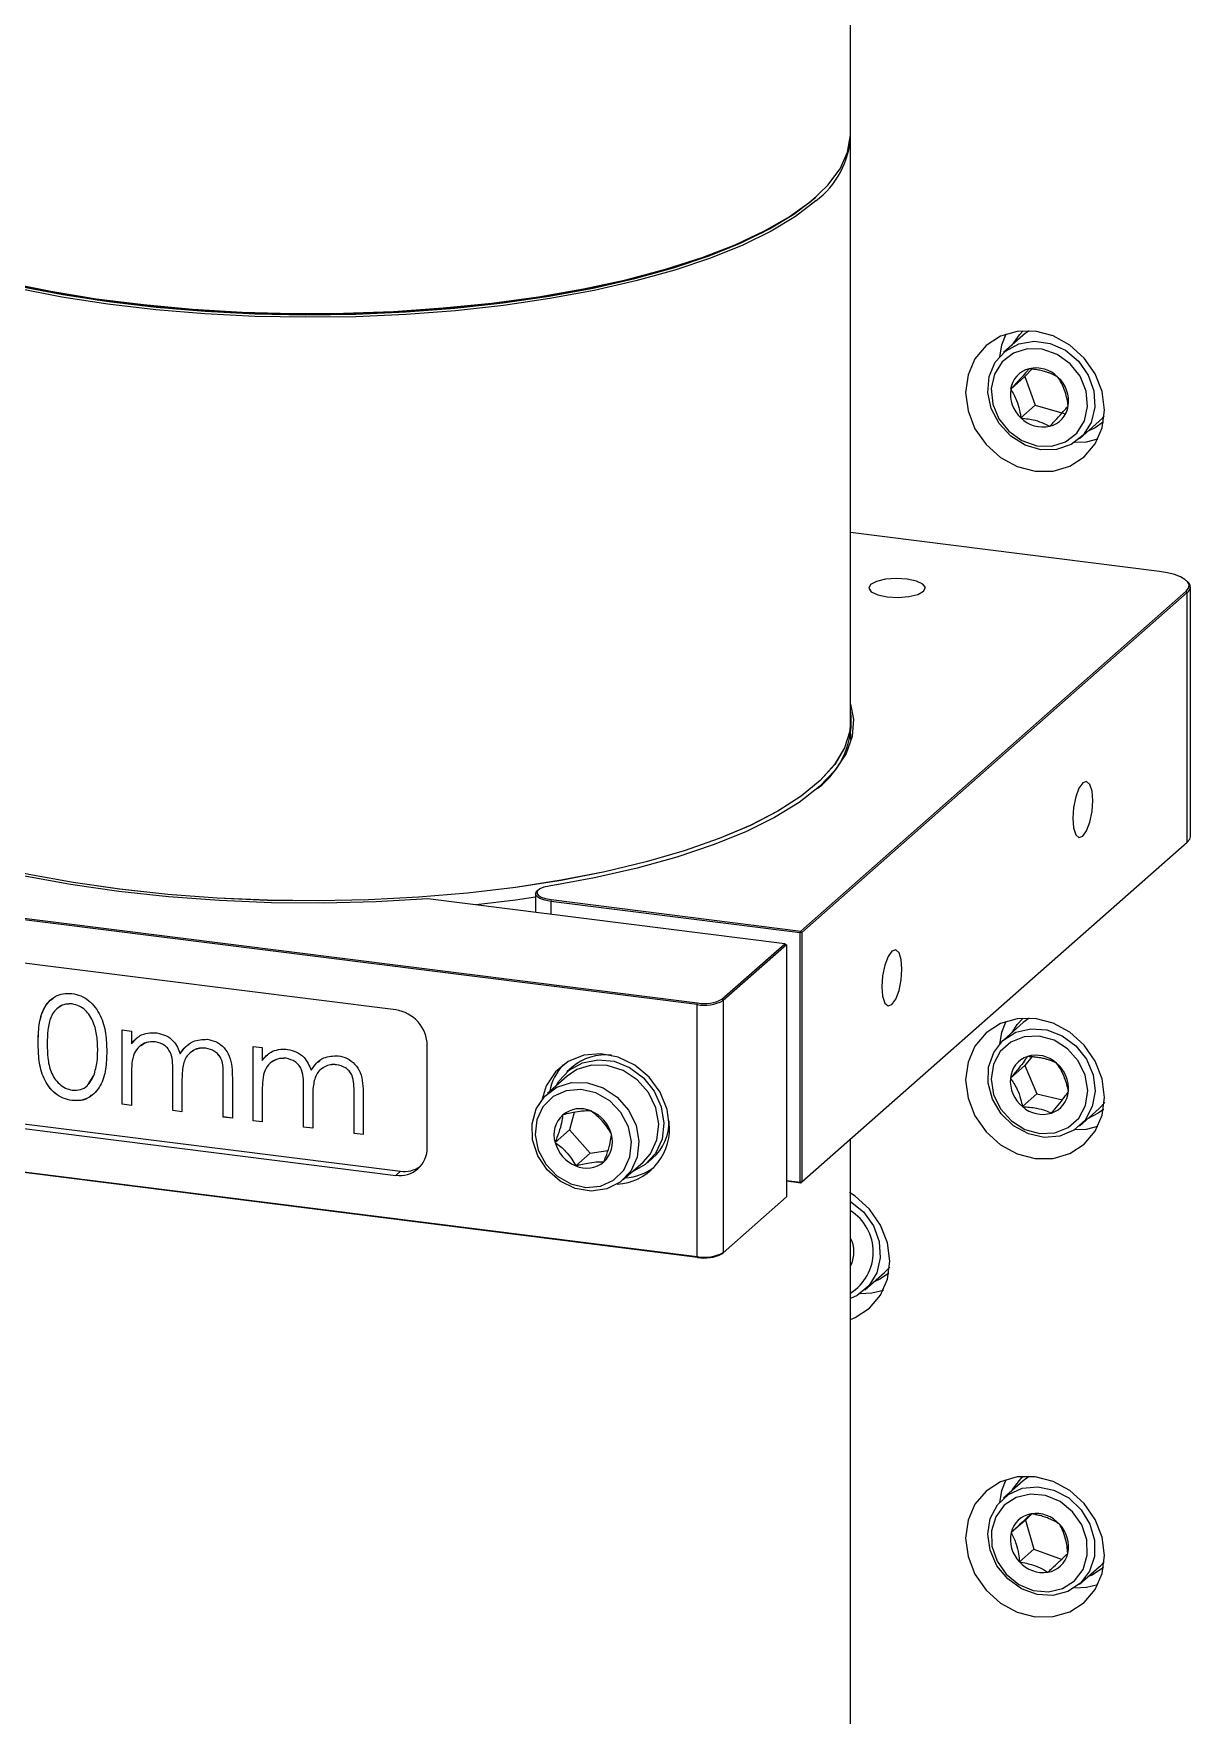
# Model space of a CAD drawing. Header units: millimetres. Extents: x 0 to 279, y 0 to 216.
# Drawn here: x 162.59 to 176.87, y 122.09 to 142.85 of the extents above; entities that cross this region are included whole.
import ezdxf

# ---------------------------------------------------------------- set-up
doc = ezdxf.new("R2010")
doc.units = ezdxf.units.MM

msp = doc.modelspace()

# ---------------------------------------------------------------- linework, layer by layer
at = {"color": 7, "linetype": 'Continuous', "lineweight": 25}
for p, q in [((172.674, 141.62), (172.674, 145.21)), ((172.674, 134.368), (172.674, 141.573)), ((172.22, 140.813), (172.243, 140.834)), ((174.807, 139.129), (174.563, 138.914)), ((174.669, 139.008), (174.758, 139.136)), ((174.758, 139.136), (174.805, 139.183)), ((174.805, 139.183), (174.805, 139.183)), ((174.911, 138.712), (174.827, 138.62)), ((174.827, 138.62), (174.651, 138.464)), ((174.827, 138.62), (174.955, 138.264)), ((174.955, 138.264), (174.778, 138.108)), ((174.955, 138.264), (175.31, 138.161)), ((175.744, 138.067), (175.788, 138.11)), ((175.788, 138.11), (175.804, 138.129)), ((175.5, 137.851), (175.744, 138.067)), ((175.797, 138.058), (175.798, 138.058)), ((176.487, 136.213), (172.674, 136.693)), ((176.832, 136.089), (176.816, 136.103)), ((176.87, 132.941), (176.87, 136.021)), ((172.058, 131.773), (176.816, 135.97)), ((176.832, 135.952), (172.074, 131.755)), ((176.832, 135.952), (176.816, 135.97)), ((176.832, 132.872), (176.832, 135.952)), ((172.675, 134.211), (172.675, 134.368)), ((172.675, 134.211), (172.672, 134.137)), ((172.674, 134.145), (172.674, 134.161)), ((170.779, 130.865), (155.54, 132.785)), ((155.546, 132.806), (170.785, 130.886)), ((172.074, 128.676), (176.832, 132.872)), ((168.818, 132.279), (168.802, 132.266)), ((171.861, 131.615), (167.453, 132.17)), ((168.783, 132.231), (168.783, 132.003)), ((168.978, 132.161), (168.972, 132.14)), ((172.052, 131.752), (168.972, 132.14)), ((168.978, 132.161), (172.058, 131.773)), ((167.057, 130.8), (159.262, 131.782)), ((172.058, 131.773), (172.052, 131.752)), ((172.074, 131.755), (172.052, 131.752)), ((172.052, 128.672), (172.052, 131.752)), ((172.074, 131.755), (172.058, 131.773)), ((172.074, 131.755), (172.074, 128.676)), ((171.086, 130.931), (171.861, 131.615)), ((171.882, 131.602), (171.101, 130.914)), ((171.861, 131.615), (171.882, 131.602)), ((171.882, 131.602), (171.882, 128.491)), ((163.064, 130.873), (163.063, 130.873)), ((170.779, 130.865), (170.785, 130.886)), ((170.779, 127.754), (170.779, 130.865)), ((171.086, 130.931), (171.101, 130.914)), ((171.101, 130.914), (171.101, 127.802)), ((174.807, 130.644), (174.563, 130.428)), ((174.669, 130.522), (174.73, 130.618)), ((174.73, 130.618), (174.805, 130.697)), ((174.805, 130.698), (174.805, 130.697)), ((174.88, 130.699), (174.807, 130.644)), ((162.643, 130.394), (162.643, 130.394)), ((163.682, 130.553), (163.794, 130.539)), ((163.682, 129.635), (163.682, 130.553)), ((163.682, 129.635), (163.682, 130.553)), ((163.794, 130.539), (163.794, 130.38)), ((163.794, 130.38), (163.852, 130.442)), ((164.089, 130.405), (164.089, 130.405)), ((163.378, 130.301), (163.378, 130.301)), ((163.794, 130.38), (163.794, 130.38)), ((164.398, 130.257), (164.398, 130.257)), ((164.713, 130.327), (164.713, 130.327)), ((165.297, 130.35), (165.409, 130.336)), ((165.297, 129.431), (165.297, 130.35)), ((165.297, 129.431), (165.297, 130.35)), ((165.409, 130.336), (165.409, 130.176)), ((165.409, 130.176), (165.467, 130.239)), ((165.704, 130.202), (165.704, 130.202)), ((167.447, 129.101), (167.447, 130.358)), ((174.91, 130.221), (174.824, 130.112)), ((163.264, 129.888), (163.331, 129.991)), ((163.331, 129.991), (163.331, 129.991)), ((163.794, 130.007), (163.794, 129.621)), ((164.306, 129.556), (164.306, 130.023)), ((164.306, 129.556), (164.306, 130.023)), ((164.306, 130.023), (164.306, 130.023)), ((164.929, 129.477), (164.929, 129.976)), ((164.929, 129.478), (164.929, 129.976)), ((164.929, 129.976), (164.929, 129.976)), ((165.409, 130.176), (165.409, 130.176)), ((166.013, 130.054), (166.013, 130.054)), ((166.328, 130.123), (166.328, 130.123)), ((169.175, 129.982), (168.93, 129.767)), ((169.237, 130.093), (169.172, 130.036)), ((174.824, 130.112), (174.648, 129.956)), ((174.824, 130.112), (174.973, 129.762)), ((159.321, 129.791), (167.116, 128.809)), ((164.418, 129.899), (164.418, 129.542)), ((165.041, 129.961), (165.041, 129.463)), ((165.409, 129.804), (165.409, 129.417)), ((165.921, 129.353), (165.921, 129.82)), ((165.921, 129.353), (165.921, 129.82)), ((165.921, 129.82), (165.921, 129.82)), ((166.544, 129.274), (166.544, 129.772)), ((166.544, 129.274), (166.544, 129.772)), ((166.544, 129.772), (166.544, 129.772)), ((155.54, 129.674), (170.779, 127.754)), ((170.785, 127.743), (155.546, 129.663)), ((159.262, 129.739), (167.057, 128.757)), ((163.06, 129.681), (163.06, 129.681)), ((163.794, 129.621), (163.682, 129.635)), ((163.794, 129.621), (163.682, 129.635)), ((163.682, 129.635), (163.682, 129.635)), ((164.418, 129.542), (164.306, 129.556)), ((164.418, 129.542), (164.306, 129.556)), ((164.306, 129.556), (164.306, 129.556)), ((166.033, 129.696), (166.033, 129.338)), ((166.656, 129.758), (166.656, 129.26)), ((174.973, 129.762), (174.796, 129.606)), ((174.973, 129.762), (175.289, 129.691)), ((175.5, 129.366), (175.744, 129.582)), ((175.744, 129.582), (175.814, 129.656)), ((175.797, 129.572), (175.798, 129.573)), ((165.041, 129.463), (164.929, 129.478)), ((164.929, 129.478), (164.929, 129.477)), ((165.041, 129.463), (164.929, 129.477)), ((165.409, 129.417), (165.297, 129.431)), ((165.409, 129.417), (165.297, 129.431)), ((165.297, 129.431), (165.297, 129.431)), ((166.033, 129.338), (165.921, 129.353)), ((166.033, 129.339), (165.921, 129.353)), ((165.921, 129.353), (165.921, 129.353)), ((169.262, 129.534), (169.203, 129.32)), ((166.656, 129.26), (166.544, 129.274)), ((166.656, 129.26), (166.544, 129.274)), ((166.544, 129.274), (166.544, 129.274)), ((169.203, 129.32), (169.026, 129.164)), ((169.203, 129.32), (169.457, 129.031)), ((172.674, 118.432), (172.674, 129.205)), ((169.457, 129.031), (169.28, 128.875)), ((169.457, 129.031), (169.677, 129.062)), ((170.165, 128.911), (170.229, 128.968)), ((167.116, 128.809), (167.057, 128.757)), ((169.867, 128.704), (170.112, 128.92)), ((171.882, 128.694), (172.052, 128.672)), ((172.058, 128.662), (171.882, 128.684)), ((172.074, 128.676), (172.052, 128.672)), ((172.058, 128.662), (172.052, 128.672)), ((172.058, 128.662), (172.074, 128.676)), ((171.101, 127.802), (171.882, 128.491)), ((170.779, 127.754), (170.785, 127.743)), ((171.086, 127.789), (171.101, 127.802)), ((172.674, 127.642), (172.68, 127.653)), ((172.849, 127.343), (173.094, 127.558)), ((173.146, 127.549), (173.147, 127.55)), ((172.754, 127.275), (172.674, 127.238)), ((174.79, 125.027), (174.805, 125.04)), ((174.805, 125.041), (174.805, 125.04)), ((174.807, 124.987), (174.563, 124.771)), ((174.912, 124.577), (174.832, 124.502)), ((174.832, 124.502), (174.656, 124.346)), ((174.832, 124.502), (174.936, 124.141)), ((174.936, 124.141), (174.759, 123.985)), ((174.936, 124.141), (175.286, 124.013)), ((175.758, 123.937), (175.804, 123.987)), ((175.5, 123.709), (175.744, 123.925)), ((175.744, 123.925), (175.758, 123.937)), ((175.797, 123.915), (175.798, 123.916))]:
    msp.add_line(p, q, dxfattribs=at)
at = {"color": 8, "linetype": 'Continuous', "lineweight": 25}
msp.add_line((168.972, 132.14), (168.972, 131.979), dxfattribs=at)
at = {"color": 7, "linetype": 'Continuous', "lineweight": 25, "flags": 128}
for points in [[(162.266, 139.78), (162.799, 139.672), (163.36, 139.58), (163.945, 139.507), (164.548, 139.451), (165.163, 139.415), (165.786, 139.399), (166.411, 139.402), (167.032, 139.424), (167.645, 139.466), (168.243, 139.526), (168.821, 139.605), (169.375, 139.702), (169.899, 139.815), (170.388, 139.945), (170.84, 140.089), (171.248, 140.247), (171.611, 140.416), (171.925, 140.596), (172.186, 140.786), (172.393, 140.982), (172.544, 141.184), (172.638, 141.39), (172.673, 141.598), (172.674, 141.62)], [(172.22, 140.813), (172.163, 140.765), (171.902, 140.577), (171.59, 140.397), (171.229, 140.228), (170.821, 140.071), (170.372, 139.928), (169.884, 139.799), (169.362, 139.686), (168.81, 139.589), (168.234, 139.511), (167.639, 139.45), (167.029, 139.409), (166.409, 139.386), (165.787, 139.384), (165.166, 139.4), (164.553, 139.436), (163.953, 139.491), (163.37, 139.564), (162.811, 139.656), (162.28, 139.764)], [(172.243, 140.787), (171.995, 140.596), (171.694, 140.413), (171.344, 140.241), (170.946, 140.08), (170.505, 139.932), (170.024, 139.799), (169.508, 139.682), (168.962, 139.581), (168.389, 139.497), (167.796, 139.432), (167.187, 139.385), (166.567, 139.358), (165.942, 139.351), (165.318, 139.362), (164.7, 139.394), (164.094, 139.444), (163.504, 139.513), (162.937, 139.6), (162.396, 139.705)], [(162.41, 139.735), (162.948, 139.631), (163.514, 139.544), (164.101, 139.475), (164.705, 139.425), (165.321, 139.394), (165.943, 139.382), (166.565, 139.39), (167.182, 139.417), (167.789, 139.464), (168.38, 139.528), (168.951, 139.612), (169.495, 139.712), (170.009, 139.829), (170.488, 139.962), (170.927, 140.109), (171.324, 140.269), (171.673, 140.441), (171.973, 140.623), (172.22, 140.813)], [(174.953, 139.178), (174.731, 139.176), (174.524, 139.116), (174.347, 139.001), (174.21, 138.839), (174.125, 138.642), (174.095, 138.422), (174.125, 138.194), (174.21, 137.975), (174.347, 137.779), (174.524, 137.619), (174.731, 137.507), (174.953, 137.449), (175.175, 137.451), (175.382, 137.511), (175.559, 137.626), (175.696, 137.788), (175.781, 137.985), (175.81, 138.205), (175.781, 138.433), (175.696, 138.652), (175.559, 138.848), (175.382, 139.008), (175.175, 139.12), (174.953, 139.178)], [(174.589, 139.142), (174.537, 139.005), (174.511, 138.862)], [(174.88, 139.184), (174.831, 139.149), (174.807, 139.129)], [(175.544, 137.895), (175.397, 137.78), (175.218, 137.718), (175.023, 137.716), (174.828, 137.772), (174.651, 137.883), (174.508, 138.039), (174.411, 138.224), (174.37, 138.424), (174.387, 138.62), (174.461, 138.795), (174.587, 138.934), (174.751, 139.023), (174.941, 139.055), (175.138, 139.028), (175.326, 138.943), (175.488, 138.809), (175.609, 138.636), (175.679, 138.441), (175.691, 138.241), (175.645, 138.053), (175.544, 137.895)], [(175.467, 137.921), (175.562, 138.072), (175.601, 138.251), (175.583, 138.44), (175.508, 138.622), (175.384, 138.778), (175.223, 138.893), (175.04, 138.956), (174.855, 138.961), (174.684, 138.907), (174.544, 138.799), (174.45, 138.649), (174.411, 138.47), (174.429, 138.28), (174.504, 138.099), (174.628, 137.943), (174.789, 137.828), (174.972, 137.765), (175.157, 137.76), (175.328, 137.814), (175.467, 137.921)], [(175.797, 138.058), (175.696, 137.986), (175.606, 137.945)], [(175.442, 137.807), (175.587, 137.815), (175.729, 137.849)], [(176.816, 135.97), (176.845, 136.005), (176.853, 136.042), (176.838, 136.079), (176.803, 136.114), (176.747, 136.146), (176.674, 136.174), (176.586, 136.197), (176.487, 136.213)], [(173.373, 136.118), (173.238, 136.126), (173.105, 136.116), (172.994, 136.089), (172.921, 136.05), (172.899, 136.006), (172.93, 135.961), (173.009, 135.924), (173.125, 135.9), (173.26, 135.893), (173.393, 135.903), (173.504, 135.929), (173.576, 135.968), (173.599, 136.013), (173.568, 136.057), (173.488, 136.094), (173.373, 136.118)], [(172.674, 134.573), (172.709, 134.388), (172.694, 134.176), (172.618, 133.966), (172.483, 133.759), (172.29, 133.557), (172.04, 133.362), (171.736, 133.176), (171.38, 133), (170.976, 132.836), (170.527, 132.686), (170.037, 132.551), (169.511, 132.431), (168.954, 132.329)], [(163.649, 132.289), (163.076, 132.372), (162.528, 132.472), (162.01, 132.589), (161.528, 132.721), (161.085, 132.868), (160.685, 133.029), (160.332, 133.201), (160.029, 133.383), (159.779, 133.574), (159.583, 133.772), (159.444, 133.975), (159.362, 134.181), (159.339, 134.39), (159.34, 134.418)], [(163.65, 132.289), (163.076, 132.372), (162.529, 132.472), (162.011, 132.589), (161.529, 132.722), (161.086, 132.869), (160.687, 133.029), (160.334, 133.201), (160.031, 133.383), (159.781, 133.574), (159.585, 133.772), (159.446, 133.975), (159.364, 134.181), (159.34, 134.368)], [(172.674, 134.418), (172.665, 134.242), (172.6, 134.035), (172.478, 133.831), (172.298, 133.631), (172.064, 133.438), (171.776, 133.253), (171.437, 133.078), (171.051, 132.914), (170.62, 132.763), (170.149, 132.626), (169.641, 132.504), (169.102, 132.399), (168.535, 132.311), (167.946, 132.241), (167.34, 132.19), (166.723, 132.158), (166.099, 132.145), (165.474, 132.152), (164.854, 132.179), (164.244, 132.224), (163.649, 132.289)], [(172.674, 134.368), (172.663, 134.242), (172.598, 134.035), (172.476, 133.831), (172.297, 133.631), (172.062, 133.438), (171.774, 133.253), (171.436, 133.078), (171.05, 132.914), (170.619, 132.763), (170.148, 132.626), (169.641, 132.505), (169.101, 132.4), (168.535, 132.312), (167.946, 132.242), (167.34, 132.191), (166.722, 132.159), (166.099, 132.146), (165.474, 132.153), (164.854, 132.179), (164.244, 132.225), (163.65, 132.289)], [(175.665, 133.383), (175.656, 133.501), (175.629, 133.584), (175.589, 133.62), (175.541, 133.604), (175.494, 133.537), (175.454, 133.43), (175.427, 133.299), (175.418, 133.165), (175.427, 133.047), (175.454, 132.963), (175.494, 132.927), (175.541, 132.944), (175.589, 133.011), (175.629, 133.118), (175.656, 133.248), (175.665, 133.383)], [(167.453, 132.17), (166.816, 132.134), (166.171, 132.118), (165.525, 132.123), (164.883, 132.149), (164.252, 132.196), (163.637, 132.262), (163.044, 132.348), (162.478, 132.452), (161.946, 132.574), (161.451, 132.713), (160.999, 132.867), (160.593, 133.034)], [(176.832, 132.872), (176.862, 132.909), (176.87, 132.941)], [(168.972, 132.14), (168.898, 132.154), (168.839, 132.174), (168.8, 132.199), (168.784, 132.227), (168.792, 132.255), (168.802, 132.266)], [(168.954, 132.329), (168.888, 132.314), (168.838, 132.294), (168.808, 132.269), (168.8, 132.243), (168.815, 132.217), (168.852, 132.193), (168.908, 132.174), (168.978, 132.161)], [(168.783, 132.19), (168.535, 132.154), (168.05, 132.095)], [(173.308, 131.304), (173.299, 131.422), (173.272, 131.506), (173.232, 131.542), (173.184, 131.525), (173.137, 131.458), (173.097, 131.351), (173.07, 131.221), (173.061, 131.086), (173.07, 130.968), (173.097, 130.885), (173.137, 130.849), (173.184, 130.865), (173.232, 130.932), (173.272, 131.039), (173.299, 131.17), (173.308, 131.304)], [(174.953, 130.692), (174.731, 130.691), (174.524, 130.631), (174.347, 130.516), (174.21, 130.354), (174.125, 130.156), (174.095, 129.936), (174.125, 129.709), (174.21, 129.49), (174.347, 129.294), (174.524, 129.134), (174.731, 129.021), (174.953, 128.964), (175.175, 128.965), (175.382, 129.026), (175.559, 129.141), (175.696, 129.303), (175.781, 129.5), (175.81, 129.72), (175.781, 129.948), (175.696, 130.167), (175.559, 130.363), (175.382, 130.523), (175.175, 130.635), (174.953, 130.692)], [(174.589, 130.657), (174.537, 130.52), (174.511, 130.377)], [(175.57, 129.44), (175.432, 129.315), (175.259, 129.241), (175.065, 129.226), (174.869, 129.27), (174.686, 129.37), (174.535, 129.517), (174.428, 129.697), (174.374, 129.896), (174.378, 130.094), (174.441, 130.275), (174.556, 130.422), (174.713, 130.523), (174.899, 130.568), (175.096, 130.554), (175.287, 130.481), (175.456, 130.356), (175.587, 130.19), (175.669, 129.999), (175.693, 129.798), (175.659, 129.606), (175.57, 129.44)], [(175.491, 129.464), (175.574, 129.621), (175.602, 129.804), (175.572, 129.993), (175.486, 130.171), (175.353, 130.32), (175.186, 130.425), (175.002, 130.477), (174.818, 130.469), (174.652, 130.403), (174.521, 130.286), (174.438, 130.129), (174.41, 129.946), (174.44, 129.757), (174.526, 129.579), (174.659, 129.43), (174.826, 129.325), (175.01, 129.273), (175.194, 129.281), (175.36, 129.347), (175.491, 129.464)], [(170.439, 129.353), (170.409, 129.572), (170.323, 129.783), (170.187, 129.969), (170.01, 130.117), (169.806, 130.215), (169.591, 130.257), (169.379, 130.24), (169.187, 130.164), (169.029, 130.035), (168.917, 129.863), (168.865, 129.698)], [(169.037, 129.861), (169.07, 129.918), (169.198, 130.057), (169.363, 130.148), (169.554, 130.185), (169.753, 130.165), (169.946, 130.088), (170.116, 129.961), (170.25, 129.795), (170.337, 129.603), (170.37, 129.4), (170.346, 129.203), (170.267, 129.029), (170.139, 128.89), (169.974, 128.798)], [(170.283, 129.196), (170.306, 129.391), (170.269, 129.591), (170.178, 129.779), (170.038, 129.938), (169.864, 130.053), (169.67, 130.115), (169.473, 130.118), (169.292, 130.062), (169.175, 129.982)], [(170.039, 128.981), (169.959, 128.808), (169.83, 128.674), (169.663, 128.59), (169.472, 128.563), (169.274, 128.595), (169.088, 128.685), (168.929, 128.824), (168.812, 128.999), (168.748, 129.195), (168.741, 129.395), (168.792, 129.58), (168.898, 129.735), (169.048, 129.846), (169.229, 129.902), (169.425, 129.9), (169.619, 129.838), (169.794, 129.722), (169.933, 129.564), (170.025, 129.376), (170.061, 129.176), (170.039, 128.981)], [(169.95, 128.984), (169.969, 129.169), (169.931, 129.357), (169.838, 129.532), (169.7, 129.676), (169.53, 129.774), (169.344, 129.818), (169.161, 129.802), (169, 129.729), (168.875, 129.605), (168.798, 129.443), (168.778, 129.258), (168.817, 129.07), (168.91, 128.895), (169.048, 128.751), (169.218, 128.653), (169.404, 128.609), (169.586, 128.625), (169.748, 128.698), (169.873, 128.822), (169.95, 128.984)], [(175.797, 129.572), (175.733, 129.523), (175.606, 129.46)], [(175.442, 129.322), (175.587, 129.329), (175.729, 129.364)], [(170.112, 128.92), (170.204, 129.024), (170.283, 129.196)], [(172.674, 126.979), (172.731, 127.003), (172.909, 127.118), (173.045, 127.279), (173.131, 127.477), (173.16, 127.697), (173.131, 127.924), (173.045, 128.144), (172.909, 128.34), (172.731, 128.5), (172.659, 128.547)], [(172.674, 128.436), (172.832, 128.307), (172.955, 128.135), (173.027, 127.941), (173.041, 127.741), (172.997, 127.552), (172.899, 127.392), (172.754, 127.275)], [(173.146, 127.549), (173.045, 127.478), (172.956, 127.437)], [(173.094, 127.558), (173.143, 127.608), (173.157, 127.624)], [(172.792, 127.298), (172.937, 127.306), (173.079, 127.341)], [(174.953, 125.036), (174.731, 125.034), (174.524, 124.974), (174.347, 124.859), (174.21, 124.697), (174.125, 124.499), (174.095, 124.279), (174.125, 124.052), (174.21, 123.833), (174.347, 123.637), (174.524, 123.477), (174.731, 123.365), (174.953, 123.307), (175.175, 123.309), (175.382, 123.369), (175.559, 123.484), (175.696, 123.646), (175.781, 123.843), (175.81, 124.063), (175.781, 124.291), (175.696, 124.51), (175.559, 124.706), (175.382, 124.866), (175.175, 124.978), (174.953, 125.036)], [(174.589, 125), (174.537, 124.863), (174.511, 124.72)], [(174.669, 124.865), (174.675, 124.877), (174.79, 125.027)], [(174.88, 125.042), (174.867, 125.033), (174.807, 124.987)], [(175.513, 123.721), (175.358, 123.618), (175.173, 123.57), (174.976, 123.582), (174.784, 123.652), (174.614, 123.774), (174.481, 123.938), (174.396, 124.128), (174.368, 124.329), (174.399, 124.522), (174.487, 124.689), (174.622, 124.817), (174.794, 124.894), (174.987, 124.912), (175.184, 124.871), (175.367, 124.774), (175.52, 124.629), (175.63, 124.45), (175.687, 124.252), (175.685, 124.053), (175.626, 123.871), (175.513, 123.721)], [(175.44, 123.751), (175.545, 123.893), (175.597, 124.067), (175.592, 124.256), (175.529, 124.441), (175.415, 124.604), (175.261, 124.729), (175.082, 124.805), (174.895, 124.823), (174.72, 124.781), (174.572, 124.685), (174.467, 124.543), (174.415, 124.369), (174.42, 124.181), (174.483, 123.996), (174.597, 123.832), (174.751, 123.707), (174.93, 123.632), (175.117, 123.614), (175.292, 123.655), (175.44, 123.751)], [(175.797, 123.915), (175.655, 123.823), (175.606, 123.803)], [(175.442, 123.665), (175.587, 123.672), (175.729, 123.707)]]:
    msp.add_lwpolyline(points, dxfattribs=at)
at = {"color": 7, "linetype": 'Continuous', "lineweight": 25}
for centre, radius, start, end in [((171.608, 141.644), 1.067, 306.5644, 357.4451), ((174.954, 138.418), 0.307, 104.2595, 171.4863), ((174.962, 138.34), 0.385, 45.0478, 102.5085), ((174.958, 138.313), 0.407, 352.0504, 47.3538), ((175.054, 138.407), 0.407, 172.0504, 227.3538), ((175.05, 138.381), 0.385, 225.0478, 282.5085), ((175.058, 138.302), 0.307, 284.2595, 351.4863), ((176.785, 136.021), 0.0835, 304.5468, 55.4532), ((171.649, 134.364), 1.033, 306.421, 7.3866), ((170.871, 131.349), 0.492, 259.2261, 297.8883), ((170.871, 131.337), 0.459, 259.2261, 297.8883), ((166.992, 130.35), 0.455, 1.0587, 81.7605), ((169.643, 129.622), 0.622, 82.7894, 130.772), ((174.956, 129.931), 0.309, 108.553, 175.4921), ((174.964, 129.863), 0.377, 48.174, 106.4535), ((169.631, 129.654), 0.688, 136.713, 168.6556), ((174.953, 129.825), 0.413, 355.6758, 50.4337), ((175.059, 129.925), 0.413, 175.6758, 230.4337), ((175.056, 129.819), 0.309, 288.553, 355.4921), ((169.334, 129.245), 0.335, 66.4299, 129.6891), ((175.048, 129.887), 0.377, 228.174, 286.4535), ((169.347, 129.257), 0.335, 132.8207, 196.1417), ((169.307, 129.154), 0.429, 14.6365, 67.9507), ((169.75, 129.336), 0.689, 273.465, 1.3954), ((169.812, 129.43), 0.623, 312.0984, 359.9787), ((169.441, 129.273), 0.429, 194.6365, 247.9507), ((169.4, 129.17), 0.335, 312.8207, 16.1417), ((167.108, 129.093), 0.339, 261.3986, 1.4206), ((167.165, 129.156), 0.35, 261.9456, 303.9137), ((169.414, 129.182), 0.335, 246.4299, 309.6891), ((169.839, 129.424), 0.7, 274.4357, 305.8342), ((172.353, 127.812), 0.601, 302.2723, 57.7277), ((172.346, 127.811), 0.37, 334.729, 27.4722), ((170.871, 128.238), 0.492, 259.2261, 297.8883), ((170.871, 128.195), 0.459, 259.2261, 297.8883), ((174.954, 124.277), 0.306, 99.6252, 167.0083), ((174.959, 124.19), 0.393, 41.6555, 98.2828), ((174.965, 124.174), 0.4, 347.9973, 43.986), ((175.047, 124.263), 0.4, 167.9973, 223.986), ((175.053, 124.247), 0.393, 221.6555, 278.2828), ((175.058, 124.159), 0.306, 279.6252, 347.0083)]:
    msp.add_arc(centre, radius, start, end, dxfattribs=at)
for points, knots in [([(174.879, 138.716), (174.869, 138.705), (174.843, 138.673), (174.784, 138.606), (174.71, 138.527), (174.665, 138.479), (174.651, 138.464)], [0, 0, 0, 0, 0.180942, 0.506293, 0.843975, 1, 1, 1, 1]), ([(175.234, 138.612), (175.224, 138.618), (175.204, 138.629), (175.172, 138.645), (175.136, 138.66), (175.092, 138.675), (175.039, 138.69), (174.982, 138.702), (174.928, 138.71), (174.895, 138.714), (174.879, 138.716)], [0, 0, 0, 0, 0.107786, 0.216167, 0.327311, 0.439954, 0.593485, 0.752147, 0.875506, 1, 1, 1, 1]), ([(175.361, 138.257), (175.357, 138.285), (175.348, 138.342), (175.322, 138.441), (175.282, 138.535), (175.249, 138.589), (175.234, 138.612)], [0, 0, 0, 0, 0.216453, 0.440306, 0.751896, 1, 1, 1, 1]), ([(174.651, 138.464), (174.677, 138.42), (174.722, 138.345), (174.761, 138.213), (174.773, 138.14), (174.778, 138.108)], [0, 0, 0, 0, 0.439122, 0.751371, 1, 1, 1, 1]), ([(174.778, 138.108), (174.837, 138.1), (174.938, 138.087), (175.058, 138.045), (175.11, 138.017), (175.133, 138.005)], [0, 0, 0, 0, 0.439122, 0.751371, 1, 1, 1, 1]), ([(175.133, 138.005), (175.148, 138.02), (175.193, 138.068), (175.266, 138.147), (175.326, 138.214), (175.352, 138.246), (175.361, 138.257)], [0, 0, 0, 0, 0.156025, 0.493707, 0.819058, 1, 1, 1, 1]), ([(162.643, 130.394), (162.644, 130.467), (162.648, 130.613), (162.692, 130.788), (162.77, 130.904), (162.851, 130.969), (162.95, 131.007), (163.023, 131.004), (163.06, 131.002)], [0, 0, 0, 0, 0.250526, 0.500164, 0.625273, 0.750198, 0.875111, 1, 1, 1, 1]), ([(162.643, 130.394), (162.644, 130.467), (162.647, 130.613), (162.694, 130.787), (162.76, 130.895), (162.805, 130.927), (162.822, 130.939)], [0, 0, 0, 0, 0.357517, 0.713768, 0.892306, 1, 1, 1, 1]), ([(163.063, 130.873), (163.035, 130.874), (162.978, 130.875), (162.902, 130.84), (162.841, 130.786), (162.786, 130.691), (162.758, 130.552), (162.756, 130.437), (162.755, 130.38)], [0, 0, 0, 0, 0.124874, 0.249889, 0.374726, 0.499789, 0.7495, 1, 1, 1, 1]), ([(163.064, 130.873), (163.035, 130.873), (162.979, 130.874), (162.921, 130.853), (162.899, 130.833), (162.896, 130.83)], [0, 0, 0, 0, 0.468429, 0.937385, 1, 1, 1, 1]), ([(163.06, 131.002), (163.096, 130.995), (163.17, 130.98), (163.304, 130.897), (163.423, 130.733), (163.484, 130.509), (163.488, 130.361), (163.49, 130.287)], [0, 0, 0, 0, 0.1251695, 0.2503357, 0.4988652, 0.7490161, 1, 1, 1, 1]), ([(163.378, 130.301), (163.377, 130.359), (163.373, 130.475), (163.333, 130.648), (163.25, 130.782), (163.149, 130.853), (163.092, 130.866), (163.063, 130.873)], [0, 0, 0, 0, 0.250921, 0.501308, 0.749642, 0.874909, 1, 1, 1, 1]), ([(163.378, 130.301), (163.377, 130.359), (163.373, 130.475), (163.333, 130.648), (163.25, 130.782), (163.149, 130.853), (163.092, 130.866), (163.064, 130.873)], [0, 0, 0, 0, 0.250921, 0.501308, 0.749642, 0.874909, 1, 1, 1, 1]), ([(163.06, 129.681), (163.023, 129.688), (162.951, 129.703), (162.818, 129.786), (162.701, 129.951), (162.648, 130.173), (162.645, 130.32), (162.643, 130.394)], [0, 0, 0, 0, 0.1251812, 0.250351, 0.4987777, 0.7489456, 1, 1, 1, 1]), ([(163.06, 129.681), (163.023, 129.688), (162.951, 129.704), (162.818, 129.786), (162.701, 129.951), (162.648, 130.173), (162.645, 130.32), (162.643, 130.394)], [0, 0, 0, 0, 0.1251812, 0.250351, 0.4987777, 0.7489456, 1, 1, 1, 1]), ([(163.794, 130.38), (163.814, 130.405), (163.85, 130.449), (163.899, 130.479), (163.92, 130.493)], [0, 0, 0, 0, 0.560148, 1, 1, 1, 1]), ([(164.089, 130.405), (164.052, 130.405), (163.979, 130.405), (163.886, 130.35), (163.82, 130.259), (163.797, 130.137), (163.795, 130.051), (163.794, 130.007)], [0, 0, 0, 0, 0.186202, 0.372665, 0.559103, 0.77925, 1, 1, 1, 1]), ([(164.089, 130.405), (164.051, 130.406), (163.986, 130.408), (163.936, 130.373), (163.915, 130.358)], [0, 0, 0, 0, 0.574291, 1, 1, 1, 1]), ([(163.92, 130.493), (163.954, 130.503), (164.014, 130.523), (164.08, 130.518), (164.108, 130.516)], [0, 0, 0, 0, 0.5597433, 1, 1, 1, 1]), ([(164.306, 130.023), (164.305, 130.063), (164.304, 130.142), (164.293, 130.246), (164.251, 130.319), (164.189, 130.379), (164.129, 130.395), (164.089, 130.405)], [0, 0, 0, 0, 0.2511629, 0.5013028, 0.6264702, 0.7517489, 1, 1, 1, 1]), ([(164.306, 130.023), (164.305, 130.063), (164.304, 130.142), (164.293, 130.246), (164.251, 130.319), (164.189, 130.38), (164.129, 130.395), (164.089, 130.405)], [0, 0, 0, 0, 0.2511629, 0.5013028, 0.6264702, 0.7517489, 1, 1, 1, 1]), ([(164.108, 130.516), (164.145, 130.507), (164.218, 130.491), (164.337, 130.408), (164.375, 130.314), (164.398, 130.257)], [0, 0, 0, 0, 0.280809, 0.561507, 1, 1, 1, 1]), ([(164.398, 130.257), (164.419, 130.288), (164.46, 130.35), (164.57, 130.431), (164.671, 130.435), (164.733, 130.437)], [0, 0, 0, 0, 0.281263, 0.562094, 1, 1, 1, 1]), ([(164.733, 130.437), (164.77, 130.429), (164.846, 130.412), (164.944, 130.336), (165.013, 130.226), (165.038, 130.095), (165.04, 130.006), (165.041, 129.961)], [0, 0, 0, 0, 0.186521, 0.37285, 0.559174, 0.779254, 1, 1, 1, 1]), ([(162.755, 130.38), (162.756, 130.322), (162.758, 130.207), (162.791, 130.032), (162.877, 129.9), (162.978, 129.829), (163.035, 129.816), (163.063, 129.809)], [0, 0, 0, 0, 0.251085, 0.501371, 0.749628, 0.874877, 1, 1, 1, 1]), ([(163.49, 130.287), (163.488, 130.213), (163.484, 130.066), (163.423, 129.858), (163.303, 129.725), (163.17, 129.676), (163.096, 129.679), (163.06, 129.681)], [0, 0, 0, 0, 0.2510019, 0.5011378, 0.7496117, 0.8748068, 1, 1, 1, 1]), ([(163.331, 129.991), (163.347, 130.047), (163.375, 130.147), (163.377, 130.254), (163.378, 130.301)], [0, 0, 0, 0, 0.559599, 1, 1, 1, 1]), ([(163.331, 129.991), (163.347, 130.047), (163.375, 130.147), (163.377, 130.254), (163.378, 130.301)], [0, 0, 0, 0, 0.559599, 1, 1, 1, 1]), ([(164.398, 130.257), (164.418, 130.29), (164.446, 130.336), (164.49, 130.365), (164.504, 130.373)], [0, 0, 0, 0, 0.704762, 1, 1, 1, 1]), ([(164.713, 130.327), (164.687, 130.328), (164.635, 130.33), (164.564, 130.305), (164.504, 130.262), (164.445, 130.183), (164.42, 130.055), (164.418, 129.951), (164.418, 129.899)], [0, 0, 0, 0, 0.124988, 0.250005, 0.3751, 0.5002, 0.749432, 1, 1, 1, 1]), ([(164.713, 130.327), (164.687, 130.328), (164.636, 130.33), (164.575, 130.311), (164.547, 130.289), (164.538, 130.282)], [0, 0, 0, 0, 0.403227, 0.806546, 1, 1, 1, 1]), ([(164.929, 129.976), (164.929, 130.013), (164.928, 130.087), (164.913, 130.185), (164.868, 130.251), (164.807, 130.304), (164.751, 130.318), (164.713, 130.327)], [0, 0, 0, 0, 0.2511115, 0.5006677, 0.6258492, 0.7511701, 1, 1, 1, 1]), ([(164.929, 129.976), (164.929, 130.013), (164.928, 130.087), (164.914, 130.185), (164.868, 130.251), (164.807, 130.304), (164.751, 130.318), (164.713, 130.327)], [0, 0, 0, 0, 0.2511115, 0.5006677, 0.6258492, 0.7511701, 1, 1, 1, 1]), ([(165.409, 130.176), (165.429, 130.201), (165.465, 130.246), (165.514, 130.276), (165.535, 130.289)], [0, 0, 0, 0, 0.560148, 1, 1, 1, 1]), ([(165.704, 130.202), (165.667, 130.202), (165.594, 130.202), (165.501, 130.146), (165.435, 130.055), (165.412, 129.934), (165.41, 129.847), (165.409, 129.804)], [0, 0, 0, 0, 0.1862018, 0.372665, 0.5591029, 0.7792496, 1, 1, 1, 1]), ([(165.704, 130.202), (165.666, 130.203), (165.601, 130.204), (165.551, 130.169), (165.53, 130.155)], [0, 0, 0, 0, 0.574291, 1, 1, 1, 1]), ([(165.535, 130.289), (165.569, 130.3), (165.629, 130.319), (165.694, 130.314), (165.723, 130.312)], [0, 0, 0, 0, 0.559743, 1, 1, 1, 1]), ([(165.921, 129.82), (165.92, 129.86), (165.919, 129.939), (165.908, 130.042), (165.866, 130.116), (165.804, 130.176), (165.744, 130.192), (165.704, 130.202)], [0, 0, 0, 0, 0.2511629, 0.5013028, 0.6264702, 0.7517489, 1, 1, 1, 1]), ([(165.921, 129.82), (165.92, 129.86), (165.919, 129.939), (165.908, 130.042), (165.866, 130.116), (165.804, 130.176), (165.744, 130.192), (165.704, 130.202)], [0, 0, 0, 0, 0.2511629, 0.5013028, 0.6264702, 0.7517489, 1, 1, 1, 1]), ([(165.723, 130.312), (165.76, 130.304), (165.833, 130.287), (165.952, 130.205), (165.99, 130.111), (166.013, 130.054)], [0, 0, 0, 0, 0.280809, 0.561507, 1, 1, 1, 1]), ([(166.013, 130.054), (166.034, 130.085), (166.075, 130.147), (166.185, 130.227), (166.286, 130.231), (166.348, 130.234)], [0, 0, 0, 0, 0.281263, 0.562094, 1, 1, 1, 1]), ([(166.348, 130.234), (166.385, 130.225), (166.461, 130.209), (166.559, 130.132), (166.628, 130.022), (166.653, 129.892), (166.655, 129.802), (166.656, 129.758)], [0, 0, 0, 0, 0.186521, 0.37285, 0.559174, 0.779254, 1, 1, 1, 1]), ([(174.857, 130.224), (174.849, 130.212), (174.826, 130.178), (174.772, 130.106), (174.703, 130.022), (174.661, 129.972), (174.648, 129.956)], [0, 0, 0, 0, 0.180942, 0.506293, 0.843975, 1, 1, 1, 1]), ([(175.216, 130.144), (175.206, 130.148), (175.186, 130.158), (175.153, 130.171), (175.117, 130.184), (175.073, 130.196), (175.019, 130.208), (174.961, 130.216), (174.907, 130.221), (174.874, 130.223), (174.857, 130.224)], [0, 0, 0, 0, 0.107786, 0.216167, 0.327311, 0.439954, 0.593485, 0.752147, 0.875506, 1, 1, 1, 1]), ([(163.063, 129.809), (163.098, 129.809), (163.166, 129.809), (163.271, 129.868), (163.308, 129.945), (163.331, 129.991)], [0, 0, 0, 0, 0.280257, 0.560781, 1, 1, 1, 1]), ([(166.013, 130.054), (166.033, 130.086), (166.061, 130.133), (166.105, 130.161), (166.119, 130.169)], [0, 0, 0, 0, 0.704762, 1, 1, 1, 1]), ([(166.328, 130.123), (166.302, 130.124), (166.25, 130.127), (166.179, 130.101), (166.119, 130.059), (166.06, 129.979), (166.035, 129.851), (166.033, 129.748), (166.033, 129.696)], [0, 0, 0, 0, 0.124988, 0.250005, 0.3751, 0.5002, 0.749432, 1, 1, 1, 1]), ([(166.328, 130.123), (166.302, 130.124), (166.251, 130.126), (166.19, 130.108), (166.162, 130.085), (166.153, 130.078)], [0, 0, 0, 0, 0.403227, 0.806546, 1, 1, 1, 1]), ([(166.544, 129.772), (166.544, 129.809), (166.543, 129.884), (166.528, 129.981), (166.483, 130.048), (166.422, 130.101), (166.366, 130.114), (166.328, 130.123)], [0, 0, 0, 0, 0.251112, 0.500668, 0.625849, 0.75117, 1, 1, 1, 1]), ([(166.544, 129.772), (166.544, 129.81), (166.543, 129.884), (166.529, 129.982), (166.483, 130.048), (166.422, 130.101), (166.366, 130.114), (166.328, 130.123)], [0, 0, 0, 0, 0.251112, 0.500668, 0.625849, 0.75117, 1, 1, 1, 1]), ([(175.364, 129.794), (175.358, 129.822), (175.346, 129.878), (175.315, 129.975), (175.27, 130.068), (175.232, 130.12), (175.216, 130.144)], [0, 0, 0, 0, 0.216453, 0.440306, 0.751896, 1, 1, 1, 1]), ([(174.648, 129.956), (174.677, 129.913), (174.727, 129.839), (174.774, 129.71), (174.789, 129.638), (174.796, 129.606)], [0, 0, 0, 0, 0.439122, 0.751371, 1, 1, 1, 1]), ([(175.155, 129.526), (175.168, 129.542), (175.21, 129.592), (175.279, 129.676), (175.333, 129.748), (175.356, 129.782), (175.364, 129.794)], [0, 0, 0, 0, 0.1560255, 0.4937074, 0.8190578, 1, 1, 1, 1]), ([(163.299, 129.751), (163.289, 129.739), (163.257, 129.701), (163.168, 129.678), (163.096, 129.68), (163.06, 129.681)], [0, 0, 0, 0, 0.182422, 0.591214, 1, 1, 1, 1]), ([(174.796, 129.606), (174.856, 129.602), (174.957, 129.594), (175.079, 129.56), (175.131, 129.536), (175.155, 129.526)], [0, 0, 0, 0, 0.439122, 0.751371, 1, 1, 1, 1]), ([(169.12, 129.503), (169.118, 129.487), (169.113, 129.442), (169.093, 129.349), (169.058, 129.245), (169.034, 129.184), (169.026, 129.164)], [0, 0, 0, 0, 0.180942, 0.506293, 0.843975, 1, 1, 1, 1]), ([(169.468, 129.552), (169.448, 129.552), (169.409, 129.553), (169.326, 129.547), (169.225, 129.529), (169.152, 129.511), (169.12, 129.503)], [0, 0, 0, 0, 0.216453, 0.440306, 0.751896, 1, 1, 1, 1]), ([(169.722, 129.263), (169.709, 129.286), (169.682, 129.334), (169.624, 129.415), (169.549, 129.492), (169.493, 129.533), (169.468, 129.552)], [0, 0, 0, 0, 0.216453, 0.440306, 0.751896, 1, 1, 1, 1]), ([(169.026, 129.164), (169.048, 129.148), (169.092, 129.116), (169.165, 129.047), (169.231, 128.963), (169.265, 128.902), (169.28, 128.875)], [0, 0, 0, 0, 0.216453, 0.440306, 0.751896, 1, 1, 1, 1]), ([(169.628, 128.924), (169.636, 128.944), (169.66, 129.005), (169.695, 129.109), (169.715, 129.202), (169.72, 129.247), (169.722, 129.263)], [0, 0, 0, 0, 0.156025, 0.493707, 0.819058, 1, 1, 1, 1]), ([(169.28, 128.875), (169.308, 128.882), (169.365, 128.897), (169.462, 128.916), (169.555, 128.926), (169.605, 128.925), (169.628, 128.924)], [0, 0, 0, 0, 0.216453, 0.440306, 0.751896, 1, 1, 1, 1]), ([(174.903, 124.579), (174.892, 124.569), (174.863, 124.54), (174.798, 124.479), (174.719, 124.405), (174.671, 124.36), (174.656, 124.346)], [0, 0, 0, 0, 0.180942, 0.506293, 0.843975, 1, 1, 1, 1]), ([(175.253, 124.451), (175.243, 124.457), (175.224, 124.47), (175.192, 124.488), (175.157, 124.506), (175.113, 124.525), (175.061, 124.544), (175.004, 124.559), (174.951, 124.571), (174.919, 124.576), (174.903, 124.579)], [0, 0, 0, 0, 0.107786, 0.216167, 0.327311, 0.439954, 0.593485, 0.752147, 0.875506, 1, 1, 1, 1]), ([(175.356, 124.09), (175.354, 124.119), (175.348, 124.177), (175.328, 124.276), (175.295, 124.373), (175.266, 124.427), (175.253, 124.451)], [0, 0, 0, 0, 0.216453, 0.440306, 0.751896, 1, 1, 1, 1]), ([(174.656, 124.346), (174.678, 124.301), (174.718, 124.225), (174.748, 124.091), (174.756, 124.018), (174.759, 123.985)], [0, 0, 0, 0, 0.439122, 0.751371, 1, 1, 1, 1]), ([(174.759, 123.985), (174.817, 123.974), (174.917, 123.955), (175.035, 123.904), (175.087, 123.872), (175.109, 123.858)], [0, 0, 0, 0, 0.439122, 0.751371, 1, 1, 1, 1]), ([(175.109, 123.858), (175.125, 123.872), (175.173, 123.917), (175.252, 123.99), (175.317, 124.052), (175.346, 124.08), (175.356, 124.09)], [0, 0, 0, 0, 0.156025, 0.493707, 0.819058, 1, 1, 1, 1])]:
    msp.add_open_spline(points, degree=3, knots=knots, dxfattribs=at)

doc.saveas('drawing.dxf')
